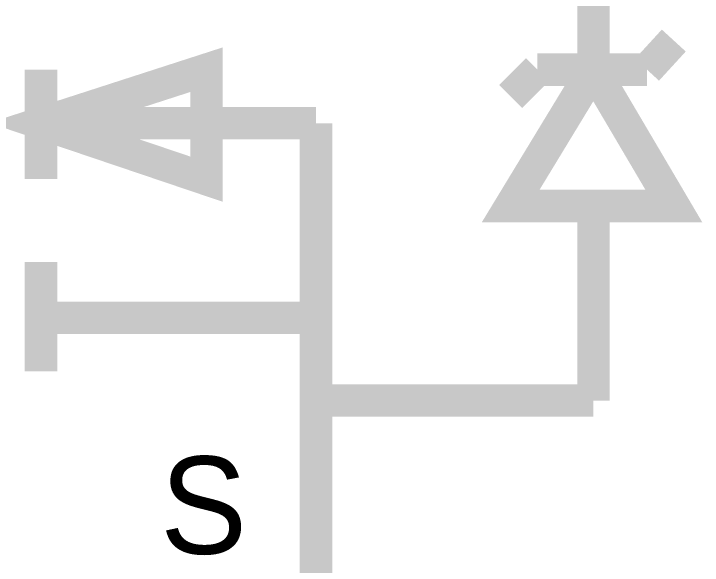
# Model space of a CAD drawing. Header units: inches. Extents: x 0 to 22.3, y 0 to 15.7.
# Drawn here: x 18.5903 to 18.8403, y 13.5389 to 13.7393 of the extents above; entities that cross this region are included whole.
import ezdxf

# ---------------------------------------------------------------- set-up
doc = ezdxf.new("R2010")
doc.units = ezdxf.units.IN
doc.header["$MEASUREMENT"] = 0
doc.layers.add('Sheet', color=255, linetype='Continuous')

msp = doc.modelspace()

# ---------------------------------------------------------------- linework, layer by layer
at = {"layer": 'Sheet'}
for points in [[(18.80082, 13.79938, 0.0118, 0.0118, 0), (18.80082, 13.71894, 0.0118, 0.0118, 0)], [(18.82999, 13.72954, 0.0118, 0.0118, 0), (18.82027, 13.71894, 0.0118, 0.0118, 0)], [(18.60013, 13.67916, 0.0118, 0.0118, 0), (18.60013, 13.71894, 0.0118, 0.0118, 0)], [(18.78048, 13.71894, 0.0118, 0.0118, 0), (18.77076, 13.70921, 0.0118, 0.0118, 0)], [(18.82027, 13.71894, 0.0118, 0.0118, 0), (18.78048, 13.71894, 0.0118, 0.0118, 0)], [(18.70003, 13.69949, 0.0118, 0.0118, 0), (18.60013, 13.69949, 0.0118, 0.0118, 0)], [(18.70003, 13.69949, 0.0118, 0.0118, 0), (18.70003, 13.59871, 0.0118, 0.0118, 0)], [(18.80082, 13.59871, 0.0118, 0.0118, 0), (18.80082, 13.66943, 0.0118, 0.0118, 0)], [(18.60013, 13.60932, 0.0118, 0.0118, 0), (18.60013, 13.6491, 0.0118, 0.0118, 0)], [(18.70003, 13.62877, 0.0118, 0.0118, 0), (18.60013, 13.62877, 0.0118, 0.0118, 0)], [(18.70003, 13.59871, 0.0118, 0.0118, 0), (18.80082, 13.59871, 0.0118, 0.0118, 0)], [(18.70003, 13.59871, 0.0118, 0.0118, 0), (18.70003, 13.49882, 0.0118, 0.0118, 0)]]:
    msp.add_lwpolyline(points, format="xyseb", dxfattribs=at)
for points in [[(18.80082, 13.71894, 0.0118, 0.0118, 0), (18.77076, 13.66943, 0.0118, 0.0118, 0), (18.82999, 13.66943, 0.0118, 0.0118, 0), (18.80082, 13.71894, 0.0118, 0.0118, 0)], [(18.60013, 13.69949, 0.0118, 0.0118, 0), (18.66025, 13.67916, 0.0118, 0.0118, 0), (18.66025, 13.71894, 0.0118, 0.0118, 0), (18.60013, 13.69949, 0.0118, 0.0118, 0)], [(18.60013, 13.69949, 0.0039, 0.0039, 0), (18.66025, 13.67916, 0.0039, 0.0039, 0), (18.66025, 13.71894, 0.0039, 0.0039, 0), (18.60013, 13.69949, 0.0039, 0.0039, 0)], [(18.80082, 13.71894, 0.0039, 0.0039, 0), (18.77076, 13.66943, 0.0039, 0.0039, 0), (18.82999, 13.66943, 0.0039, 0.0039, 0), (18.80082, 13.71894, 0.0039, 0.0039, 0)]]:
    msp.add_lwpolyline(points, format="xyseb", close=True, dxfattribs=at)

# ---------------------------------------------------------------- texts
msp.add_text('S', height=0.03536, dxfattribs=at).set_placement((18.64345, 13.54302))

doc.saveas('drawing.dxf')
